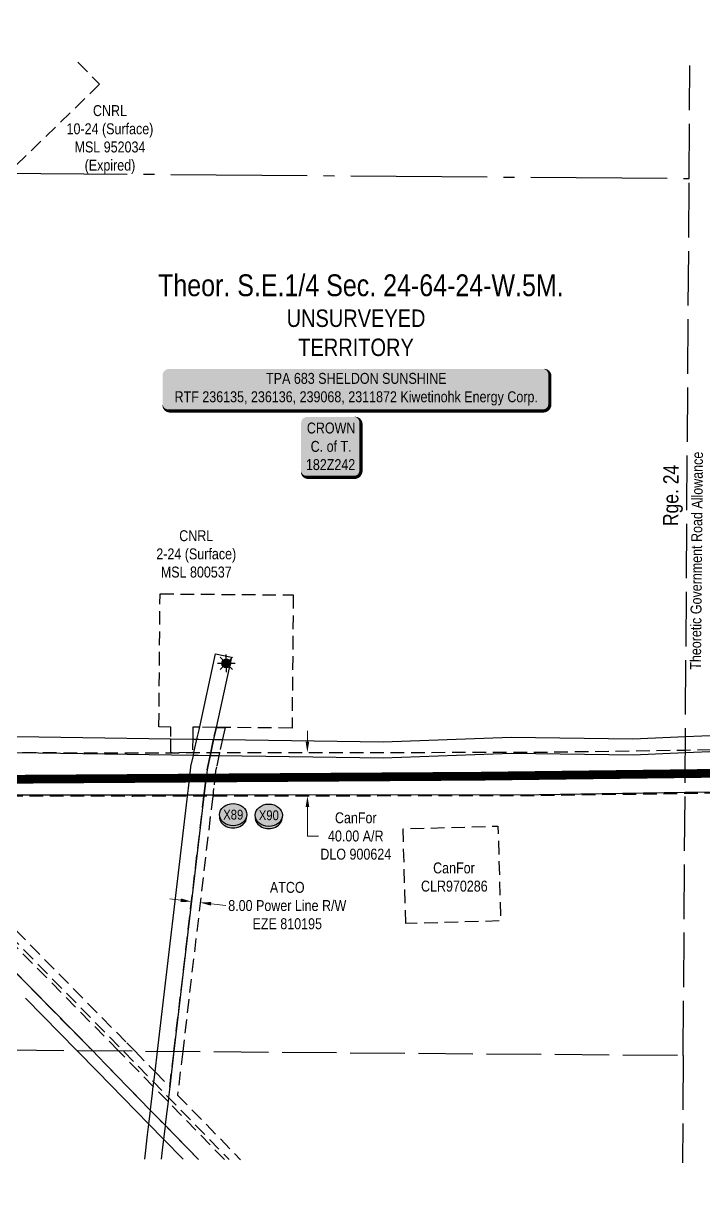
# Model space of a CAD drawing. Extents: x 456630 to 490274, y 6043290 to 6049977.
# Drawn here: x 468331 to 468955, y 6044166 to 6045229 of the extents above; entities that cross this region are included whole.
import ezdxf
from ezdxf.enums import TextEntityAlignment as Align

# ---------------------------------------------------------------- set-up
doc = ezdxf.new("R2010")
doc.units = 0
doc.header["$LTSCALE"] = 5
doc.header["$PDMODE"] = 35
doc.header["$PDSIZE"] = 5
for name, pattern in [('foc-ACCESSROAD', [3.75, 2.5, -1.25]), ('foc-FLOWLINE', [3.75, 2.5, -1.25]), ('foc-QUARTERLINE', [33, 25, -3, 2, -3]), ('foc-UNSURVEYED', [12.5, 10, -2.5])]:
    doc.linetypes.add(name, pattern=pattern)
doc.layers.get('Defpoints').update_dxf_attribs({"color": 9})
for name, color, linetype in [('AS-OWNER', 7, 'Continuous'), ('AS-ROADS', 254, 'Continuous'), ('C-SYMBOL', 7, 'Continuous'), ('D-TXT', 6, 'Continuous'), ('F-AR', 190, 'foc-ACCESSROAD'), ('F-EZE', 190, 'foc-FLOWLINE'), ('F-RW', 190, 'Continuous'), ('F-WS', 190, 'foc-ACCESSROAD'), ('F-WS-S', 190, 'Continuous'), ('L-QSEC', 8, 'foc-QUARTERLINE'), ('L-ROAD-T', 7, 'Continuous'), ('L-UNS-T', 3, 'Continuous'), ('L-USEC', 7, 'foc-UNSURVEYED'), ('P-CROSSINGS', 250, 'Continuous'), ('P-PROPOSED', 10, 'Continuous')]:
    doc.layers.add(name, color=color, linetype=linetype)
for name, color, linetype, lineweight in [('F-AR-T', 190, 'Continuous', 9), ('F-EZE-T', 190, 'Continuous', 9), ('F-WS-T', 190, 'Continuous', 9)]:
    doc.layers.add(name, color=color, linetype=linetype, lineweight=lineweight)
doc.styles.add('175L', font='ARIALN.TTF', dxfattribs={"height": 20})
doc.styles.add('80', font='ARIALN.TTF', dxfattribs={"height": 10})
doc.styles.add('80CG', font='ARIALN.TTF', dxfattribs={"height": 10})
doc.styles.add('80L', font='ARIALN.TTF', dxfattribs={"height": 10})
doc.styles.add('Crossing', font='ARIALN.TTF', dxfattribs={"height": 10})
doc.dimstyles.new('Compass 5 000', dxfattribs={"dimscale": 5, "dimtxt": 9, "dimasz": 2, "dimexe": 0.2, "dimexo": 0.0625, "dimgap": 0.5, "dimtad": 0, "dimtih": 1, "dimtoh": 1, "dimzin": 0, "dimdsep": 46, "dimtxsty": '80CG', "dimcen": 0.1, "dimse1": 1, "dimse2": 1, "dimclrd": 256, "dimclrt": 256, "dimaunit": 1, "dimadec": 4, "dimazin": 0, "dimtfac": 0.06, "dimtofl": 0, "dimtmove": 0, "dimatfit": 1, "dimfxl": 0.2, "dimtolj": 1, "dimtzin": 0, "dimlwd": -1, "dimarcsym": 0})

# ---------------------------------------------------------------- blocks, each defined once
blk = doc.blocks.new('*D810')
at = {"layer": 'Defpoints', "color": 0, "transparency": 16777216}
for p in [(468593.3, 6044560.2), (468591.2, 6044520.2), (468593.3, 6044520.2)]:
    blk.add_point(p, dxfattribs=at)
at = {"layer": 'F-AR-T', "transparency": 16777216}
for p, q in [((468591.1, 6044570.2), (468591.1, 6044580.2)), ((468591.2, 6044510.2), (468591.2, 6044483.6)), ((468591.2, 6044483.6), (468601.2, 6044483.6))]:
    blk.add_line(p, q, dxfattribs=at)
for points in [[(468592.8, 6044570.2), (468589.5, 6044570.2), (468591.1, 6044560.2)], [(468592.9, 6044510.2), (468589.5, 6044510.2), (468591.2, 6044520.2)]]:
    blk.add_solid(points, dxfattribs=at)
at = {"layer": 'F-AR-T', "transparency": 16777216, "insert": (468635.5, 6044483.6), "char_height": 10, "attachment_point": 5, "style": '80CG'}
blk.add_mtext('\\A1;CanFor\\P40.00 A/R\\PDLO 900624', dxfattribs=at)
blk = doc.blocks.new('*U693')
h = blk.add_hatch(color=255)
edge = h.paths.add_edge_path()
edge.add_line((-171.5, -20), (171.5, -20))
edge.add_arc((171.5, -14), 6, 270, 360)
edge.add_line((177.5, -14), (177.5, 12.5))
edge.add_arc((171.5, 12.5), 6, 0, 90)
edge.add_line((171.5, 18.5), (-171.5, 18.5))
edge.add_arc((-171.5, 12.5), 6, 90, 180)
edge.add_line((-177.5, 12.5), (-177.5, -14))
edge.add_arc((-171.5, -14), 6, 180, 270)
at = {"color": 44, "flags": 128}
blk.add_lwpolyline([(-171.5, -20, 3, 3, 0), (171.5, -20, 3, 3, 0.414214), (177.5, -14, 3, 3, 0), (177.5, 12.5, 3, 0, 0.414214), (171.5, 18.5, 0, 0, 0), (-171.5, 18.5, 0, 0, 0.414214), (-177.5, 12.5, 0, 0, 0), (-177.5, -14, 0, 3, 0.414214)], format="xyseb", close=True, dxfattribs=at)
at = {"color": 44, "style": '80'}
blk.add_attdef('ENTER_TEXT_001', (-36, -5), '', height=10, dxfattribs=at)
blk = doc.blocks.new('*D867')
at = {"layer": 'Defpoints', "color": 0, "transparency": 16777216}
for p in [(468486.7, 6044438.4), (468494.6, 6044437.5), (468492.9, 6044422.6)]:
    blk.add_point(p, dxfattribs=at)
at = {"layer": 'F-EZE-T', "transparency": 16777216}
for p, q in [((468475, 6044424.7), (468465.1, 6044425.9)), ((468502.8, 6044421.4), (468516.4, 6044419.8))]:
    blk.add_line(p, q, dxfattribs=at)
for points in [[(468475.2, 6044426.4), (468474.8, 6044423), (468484.9, 6044423.5)], [(468503, 6044423.1), (468502.6, 6044419.8), (468492.9, 6044422.6)]]:
    blk.add_solid(points, dxfattribs=at)
at = {"layer": 'F-EZE-T', "transparency": 16777216, "insert": (468572.7, 6044419.8), "char_height": 10, "attachment_point": 5, "style": '80CG'}
blk.add_mtext('\\A1;ATCO\\P8.00 Power Line R/W\\PEZE 810195', dxfattribs=at)
blk = doc.blocks.new('GAS')
h = blk.add_hatch(color=255)
h.dxf.hatch_style = 1
edge = h.paths.add_edge_path()
edge.add_arc((0, 0), 0.9, 0, 360)
for p, q in [((-0.81, 0), (-1.62, 0)), ((-0.57, 0.57), (-1.14, 1.14)), ((0, 0.81), (0, 1.62)), ((0.57, 0.57), (1.14, 1.14)), ((1.62, 0), (0.81, 0)), ((-0.57, -0.57), (-1.14, -1.14)), ((0, -0.81), (0, -1.62)), ((1.14, -1.14), (0.57, -0.57))]:
    blk.add_line(p, q)
blk.add_circle((0, 0), 0.8)
blk = doc.blocks.new('*U973')
h = blk.add_hatch(color=255)
edge = h.paths.add_edge_path()
edge.add_line((-21.5, -28.5), (21.5, -28.5))
edge.add_arc((21.5, -22.5), 6, 270, 360)
edge.add_line((27.5, -22.5), (27.5, 21))
edge.add_arc((21.5, 21), 6, 0, 90)
edge.add_line((21.5, 27), (-21.5, 27))
edge.add_arc((-21.5, 21), 6, 90, 180)
edge.add_line((-27.5, 21), (-27.5, -22.5))
edge.add_arc((-21.5, -22.5), 6, 180, 270)
at = {"color": 14, "flags": 128}
blk.add_lwpolyline([(-21.5, -28.5, 3, 3, 0), (21.5, -28.5, 3, 3, 0.414214), (27.5, -22.5, 3, 3, 0), (27.5, 21, 3, 0, 0.414214), (21.5, 27, 0, 0, 0), (-21.5, 27, 0, 0, 0.414214), (-27.5, 21, 0, 0, 0), (-27.5, -22.5, 0, 3, 0.414214)], format="xyseb", close=True, dxfattribs=at)
at = {"color": 14, "style": '80'}
blk.add_attdef('ENTER_TEXT_001', (-26.8, -4.9), '', height=10, dxfattribs=at)
blk = doc.blocks.new('xing2')
h = blk.add_hatch(color=50)
h.dxf.hatch_style = 1
edge = h.paths.add_edge_path()
edge.add_ellipse((0, 0), major_axis=(-12.5, 0), ratio=0.816297, start_angle=0, end_angle=360)
h = blk.add_hatch(color=250)
h.dxf.hatch_style = 1
edge = h.paths.add_edge_path()
edge.add_ellipse((0, -2), major_axis=(-12.5, 0), ratio=0.816297, start_angle=0, end_angle=180)
edge.add_line((12.5, -2), (12.5, 0))
edge.add_ellipse((0, 0), major_axis=(-12.5, 0), ratio=0.816297, start_angle=0, end_angle=180, ccw=False)
edge.add_line((-12.5, 0), (-12.5, -2))
at = {"color": 250}
blk.add_ellipse((0, 0), major_axis=(-12.5, 0), ratio=0.816297, dxfattribs=at)
blk.add_ellipse((0, -2), major_axis=(-12.5, 0), ratio=0.816297, start_param=0, end_param=3.141593, dxfattribs=at)
at = {"color": 250, "style": 'Crossing'}
blk.add_attdef('CROSSING', text='', height=9, dxfattribs=at).set_placement((0.1, 0), align=Align.MIDDLE_CENTER)
at = {"color": 250, "style": 'Crossing', "flags": 1}
for tag, p in [('OWNER', (0.1, -12.5)), ('DESCRIPTION', (0.1, -25.8)), ('LOCATION', (0.1, -39.3)), ('DWG_REF', (0.1, -52.8))]:
    blk.add_attdef(tag, text='', height=9, dxfattribs=at).set_placement(p, align=Align.MIDDLE_CENTER)

msp = doc.modelspace()

# ---------------------------------------------------------------- linework, layer by layer
at = {"layer": 'AS-ROADS', "const_width": 7.996, "flags": 128}
msp.add_lwpolyline([(469036.799, 6044542.015), (468747.263, 6044538.442), (468195.41, 6044534.832), (468155.372, 6044525.563), (467892.348, 6044527.991), (467799.627, 6044560.816), (467540.807, 6044729.665), (467076.714, 6045046.944), (466568.874, 6045390.741), (466366.378, 6045513.462), (466280.519, 6045556.89), (466224.659, 6045572.401), (465929.541, 6045620.87), (465540.6, 6045630.617)], dxfattribs=at)
at = {"layer": 'F-AR', "flags": 128}
msp.add_lwpolyline([(478621.092, 6044349.548), (478478.515, 6044363.881), (478362.746, 6044384.204), (478329.93, 6044393.425), (478107.278, 6044479.607), (477916.36, 6044502.989), (477879.686, 6044507.481), (477818.736, 6044509.606), (477627.445, 6044505.431), (477472.128, 6044475.453), (477414.554, 6044474.469), (477344.675, 6044476.632), (477197.349, 6044487.875), (477177.416, 6044489.398), (477120.943, 6044493.726), (477090.794, 6044496.03), (477067.347, 6044497.821), (476931.804, 6044495.787), (476285.568, 6044514.147), (476263.594, 6044514.766), (476253.598, 6044515.055), (476184.533, 6044517.017), (476151.845, 6044514.824), (476146.858, 6044514.49), (476133.208, 6044513.574), (476032.723, 6044506.833), (476002.368, 6044496.973), (475983.233, 6044490.758), (475756.223, 6044417.027), (475665.822, 6044401.547), (475592.499, 6044401.002), (475492.596, 6044419.69), (475489.812, 6044420.937), (475459.723, 6044434.418), (475385.845, 6044467.518), (475271.835, 6044507.952), (475190.53, 6044519.565), (475140.274, 6044518.931), (475123.457, 6044518.717), (475120.03, 6044518.675), (475108.666, 6044518.532), (475103.701, 6044518.543), (475089.357, 6044518.611), (475078.177, 6044518.725), (474654.872, 6044522.958), (474420.659, 6044525.299), (474404.494, 6044525.461), (474228.105, 6044527.225), (473859.629, 6044527.002), (473829.468, 6044526.985), (473739.445, 6044526.93), (473720.786, 6044536.956), (473719.059, 6044536.956), (473596.1, 6044536.874), (473588.093, 6044536.868), (473585.267, 6044536.868), (473581.884, 6044536.866), (473566.879, 6044536.852), (473563.055, 6044536.854), (473425.64, 6044536.767), (473410.666, 6044536.758), (473382.176, 6044536.74), (473372.132, 6044536.733), (473362.277, 6044536.728), (473359.16, 6044536.728), (473349.102, 6044536.722), (473339.053, 6044536.715), (473318.775, 6044536.701), (473318.764, 6044550.183), (473318.752, 6044565.176), (473318.75, 6044567.17), (473329.585, 6044567.198), (473339.869, 6044567.203), (473349.892, 6044567.207), (473359.14, 6044567.218), (473359.95, 6044567.212), (473369.177, 6044567.168), (473379.225, 6044567.088), (473410.859, 6044566.901), (473425.846, 6044566.814), (473665.393, 6044566.908), (473426.485, 6044696.165), (473289.622, 6044724.346), (473288.427, 6044724.515), (473210.676, 6044704.54), (473031.893, 6044660.163), (473024.953, 6044658.567), (472896.224, 6044628.965), (472858.059, 6044617.316), (472853.502, 6044615.613), (472799.801, 6044595.556), (472763.998, 6044582.181), (472722.826, 6044566.804), (472719.17, 6044565.438), (472707.863, 6044561.214), (472689.153, 6044554.226), (472665.057, 6044545.227), (472628.903, 6044531.724), (472622.464, 6044529.33), (472337.632, 6044423.424), (472243.934, 6044388.101), (472228.075, 6044382.397), (472215.784, 6044377.976), (472197.824, 6044367.249), (472195.137, 6044365.643), (472156.147, 6044336.06), (472073.668, 6044264.387), (472012.425, 6044211.174), (471969.911, 6044184.607), (471914.649, 6044164.876), (471875.631, 6044161.023), (471870.489, 6044161.338), (471857.944, 6044162.12), (471839.134, 6044163.287), (471817.001, 6044164.671), (471676.473, 6044189.196), (471576.039, 6044212.169), (471513.903, 6044225.637), (471473.237, 6044240.445), (471435.463, 6044260.451), (471423.705, 6044268.148), (471400.932, 6044283.057), (471392.026, 6044291.315), (471266.427, 6044407.775), (471220.721, 6044445.167), (471187.953, 6044463.844), (471159.329, 6044474.129), (471122.93, 6044479.892), (471084.276, 6044480.193), (471024.179, 6044475.755), (470885.747, 6044460.646), (470874.126, 6044459.378), (470870.332, 6044458.956), (470866.419, 6044458.537), (470859.639, 6044457.797), (470839.406, 6044455.589), (470835.169, 6044455.385), (470824.936, 6044454.892), (470733.186, 6044450.467), (470694.91, 6044444.812), (470638.253, 6044428.04), (470597.494, 6044410.56), (470582.407, 6044404.089), (470567.239, 6044395.65), (470404.895, 6044305.322), (470343.586, 6044281.532), (470309.959, 6044274.564), (470240.495, 6044260.191), (470116.886, 6044244.869), (470012.927, 6044239.452), (469907.579, 6044238.011), (469842.717, 6044247.2), (469801.151, 6044260.282), (469767.298, 6044277.711), (469761.483, 6044280.705), (469761.163, 6044280.955), (469663.716, 6044357.192), (469596.473, 6044402.055), (469560.782, 6044417.701), (469463.401, 6044444.996), (469264.418, 6044490.822), (469254.03, 6044493.215), (469248.854, 6044494.407), (469238.502, 6044496.792), (469225.881, 6044499.699), (469217.246, 6044501.688), (469210.365, 6044503.096), (469194.876, 6044506.267), (469118.949, 6044521.806), (469065.086, 6044524.419), (468967.494, 6044522.957), (468937.332, 6044522.505), (468803.481, 6044520.499), (468504.324, 6044520.1), (468496.272, 6044520.09), (468481.174, 6044520.068), (468431.092, 6044520.003), (468302.71, 6044520.134), (468205.609, 6044517.541), (468195.361, 6044517.267), (468191.263, 6044517.158), (468175.739, 6044516.743), (468171.331, 6044516.492), (468168.252, 6044516.316), (468161.337, 6044516.01), (468131.964, 6044514.247), (468097.387, 6044512.275), (468061.947, 6044510.253), (468050.316, 6044509.59), (467979.021, 6044505.524), (467935.344, 6044506.423), (467891.837, 6044512.105), (467830.683, 6044531.542), (467773.431, 6044560.832), (467719.513, 6044596.312), (467712.92, 6044600.648), (467710.283, 6044602.385), (467695.329, 6044612.223), (467339.048, 6044846.69), (467309.027, 6044866.446), (467064.989, 6045027.043), (466952.716, 6045102.247), (466572.241, 6045357.139), (466507.607, 6045398.502), (466331.346, 6045511.299), (466278.656, 6045536.106), (466222.446, 6045553.646), (466103.725, 6045576.987), (465963.32, 6045599.278), (465882.57, 6045605.772), (465714.057, 6045611.446), (465683.904, 6045612.462), (465583.938, 6045615.831), (465572.855, 6045616.202), (465522.515, 6045616.962), (464878.86, 6045626.698), (464515.072, 6045632.199), (464083.839, 6045636.725), (464053.681, 6045637.041), (463317.021, 6045644.773), (463248.594, 6045645.864), (462453.591, 6045658.536), (462442.182, 6045658.718), (462423.435, 6045659.064), (461913.94, 6045668.471), (461810.044, 6045675.483), (461618.706, 6045709.221), (461526.237, 6045725.525), (461466.342, 6045739.834), (461409.108, 6045767.309), (461352.309, 6045802.76), (461318.979, 6045829.528), (461231.779, 6045914.809), (461190.519, 6045951.291), (461156.109, 6045981.721), (461099.872, 6046031.463), (461077.963, 6046047.301), (461026.312, 6046078.007), (460898.663, 6046141.95), (460827.602, 6046175.645), (460807.496, 6046185.179), (460797.552, 6046188.691), (460249.033, 6046382.434), (460148.582, 6046414.806), (460099.588, 6046423.64), (460050.359, 6046428.709), (459994.562, 6046429.056), (459773.875, 6046430.428), (459729.022, 6046432.585), (459685.854, 6046444.031), (459646.574, 6046465.313), (459625.177, 6046483.098), (459622.176, 6046485.592), (459611.502, 6046494.361), (459606.812, 6046498.362), (459607.56, 6046498.982), (459622.127, 6046511.008), (459637.195, 6046525.102), (459641.888, 6046521.194), (459652.559, 6046512.324), (459655.336, 6046510.016), (459669.091, 6046498.583), (459700.708, 6046481.454), (459707.368, 6046479.688), (459735.175, 6046472.34), (459774.96, 6046470.4), (459823.646, 6046470.097), (459925.381, 6046469.465), (459932.458, 6046469.421), (459936.768, 6046469.394), (459942.957, 6046469.356), (459994.91, 6046469.033), (460052.536, 6046468.675), (460105.19, 6046463.254), (460157.155, 6046453.884), (460158.304, 6046453.677), (460261.824, 6046420.316), (460797.913, 6046230.963), (460822.759, 6046222.187), (460827.977, 6046219.713), (460916.183, 6046177.888), (461045.505, 6046113.108), (461099.932, 6046080.751), (461124.886, 6046062.712), (461216.997, 6045981.245), (461251.406, 6045950.816), (461259.016, 6045944.093), (461345.536, 6045859.476), (461375.492, 6045835.418), (461428.401, 6045802.394), (461479.79, 6045777.726), (461534.36, 6045764.688), (461619.044, 6045749.756), (461814.875, 6045715.227), (461915.656, 6045708.426), (462423.761, 6045699.044), (462442.87, 6045698.692), (462453.917, 6045698.515), (463248.913, 6045685.843), (463317.549, 6045684.749), (463702.444, 6045680.703), (463732.663, 6045680.385), (464053.993, 6045677.019), (464084.151, 6045676.703), (464515.596, 6045672.175), (464879.165, 6045666.676), (465143.009, 6045662.68), (465152.923, 6045662.53), (465153.331, 6045662.524), (465182.584, 6045662.08), (465183.003, 6045662.073), (465573.803, 6045656.171), (465684.201, 6045652.454), (465714.354, 6045651.439), (465884.808, 6045645.7), (465933.897, 6045641.752), (465954.122, 6045640.125), (465968.064, 6045639.004), (466110.718, 6045616.357), (466232.285, 6045592.456), (466293.194, 6045573.45), (466350.716, 6045546.368), (466507.95, 6045445.747), (466594.144, 6045390.588), (466745.816, 6045288.977), (466762.721, 6045277.652), (467025.394, 6045101.681), (467087.104, 6045060.349), (467309.365, 6044914.084), (467339.385, 6044894.327), (467728.301, 6044638.386), (467743.255, 6044628.546), (467745.892, 6044626.81), (467752.485, 6044622.473), (467793.584, 6044595.429), (467845.945, 6044568.641), (467900.55, 6044551.287), (467938.354, 6044546.349), (467978.293, 6044545.527), (468024.119, 6044548.14), (468035.75, 6044548.803), (468071.187, 6044550.825), (468112.757, 6044553.196), (468131.041, 6044554.239), (468132.24, 6044554.307), (468153.563, 6044555.523), (468157.43, 6044555.828), (468161.336, 6044556.263), (468167.473, 6044556.317), (468171.313, 6044556.536), (468174.345, 6044556.709), (468303.293, 6044560.119), (468430.81, 6044559.982), (468465.902, 6044560.029), (468485.905, 6044560.056), (468487.2, 6044560.057), (468502.551, 6044560.077), (468510.737, 6044560.088), (468803.155, 6044560.478), (468937.6, 6044562.493), (468967.763, 6044562.945), (469065.756, 6044564.413), (469123.955, 6044561.589), (469189.86, 6044548.101), (469205.381, 6044544.699), (469210.287, 6044543.92), (469220.837, 6044541.761), (469225.742, 6044540.757), (469232.158, 6044539.28), (469233.443, 6044538.984), (469243.805, 6044536.597), (469253.746, 6044534.307), (469259.321, 6044533.224), (469473.288, 6044483.745), (469574.269, 6044455.441), (469615.74, 6044437.26), (469687.161, 6044389.61), (469761.493, 6044331.457), (469783.141, 6044314.521), (469816.413, 6044297.391), (469851.582, 6044286.323), (469910.125, 6044278.03), (470011.614, 6044279.417), (470113.383, 6044284.719), (470233.973, 6044299.668), (470332.224, 6044320.007), (470387.864, 6044341.598), (470564.763, 6044440.023), (470567.529, 6044441.21), (470597.772, 6044454.18), (470624.653, 6044465.708), (470686.271, 6044483.949), (470729.292, 6044490.305), (470808.667, 6044494.132), (470830.849, 6044495.202), (470836.271, 6044495.464), (470841.127, 6044495.993), (470865.943, 6044498.701), (470872.415, 6044499.407), (470876.603, 6044499.853), (470880.122, 6044500.249), (470892.012, 6044501.546), (470961.785, 6044509.162), (471020.537, 6044515.574), (471082.957, 6044520.184), (471126.231, 6044519.847), (471156.853, 6044514.998), (471169.302, 6044513.026), (471204.737, 6044500.296), (471243.436, 6044478.237), (471292.701, 6044437.934), (471392.362, 6044345.525), (471425.647, 6044314.663), (471455.812, 6044294.914), (471489.51, 6044277.067), (471515.465, 6044267.611), (471525.028, 6044264.134), (471584.217, 6044251.304), (471683.929, 6044228.508), (471687.731, 6044227.838), (471821.254, 6044204.513), (471821.823, 6044204.425), (471834.497, 6044203.636), (471836.144, 6044203.534), (471838.021, 6044203.415), (471849.462, 6044202.702), (471874.97, 6044201.134), (471905.821, 6044204.176), (471952.393, 6044220.804), (471988.57, 6044243.411), (472013.114, 6044264.733), (472130.92, 6044367.104), (472173.652, 6044399.527), (472198.095, 6044412.291), (472228.331, 6044424.911), (472229.428, 6044425.37), (472324.11, 6044461.047), (472388.795, 6044485.098), (472520.129, 6044533.932), (472525.69, 6044535.998), (472542.901, 6044542.398), (472562.284, 6044549.453), (472585.909, 6044558.391), (472592.401, 6044560.623), (472615.177, 6044569.274), (472636.706, 6044577.314), (472672.536, 6044590.696), (472726.218, 6044610.747), (472845.216, 6044655.196), (472885.896, 6044667.613), (473022.597, 6044699.048), (473025.193, 6044699.692), (473200.886, 6044743.302), (473287.425, 6044765.536), (473440.117, 6044734.159), (473749.357, 6044566.947), (473829.694, 6044566.989), (473859.855, 6044567.008), (474228.29, 6044567.23), (474351.252, 6044566), (474378.468, 6044565.729), (474421.057, 6044565.307), (474437.185, 6044565.147), (474655.091, 6044562.999), (475108.206, 6044558.523), (475109.282, 6044558.532), (475128.812, 6044558.79), (475140.12, 6044558.934), (475143.548, 6044558.974), (475192.998, 6044559.606), (475281.483, 6044546.949), (475400.705, 6044504.667), (475459.954, 6044478.12), (475490.043, 6044464.638), (475504.583, 6044458.123), (475596.033, 6044441.011), (475662.25, 6044441.498), (475746.6, 6044455.938), (476025.056, 6044546.381), (476143.581, 6044554.353), (476148.588, 6044554.56), (476183.806, 6044557.031), (476237.789, 6044555.497), (476254.302, 6044555.031), (476261.439, 6044554.83), (476264.299, 6044554.745), (476285.771, 6044554.135), (476932.029, 6044535.774), (477068.574, 6044537.823), (477090.991, 6044536.11), (477121.14, 6044533.807), (477346.82, 6044516.564), (477414.833, 6044514.458), (477467.959, 6044515.367), (477623.19, 6044545.329), (477819.006, 6044549.6), (477882.821, 6044547.375), (477916.551, 6044543.243), (478117.075, 6044518.685), (478342.582, 6044431.397), (478371.608, 6044423.243), (478483.871, 6044403.53), (478621.276, 6044389.711), (478721.231, 6044379.659), (478751.377, 6044376.627), (478768.899, 6044374.865), (478791.642, 6044372.578), (478854.731, 6044366.233), (478874.651, 6044364.23), (478885.291, 6044363.16), (479004.406, 6044356.061), (479140.348, 6044352.497), (479558.865, 6044342.117), (479612.893, 6044340.778), (479672.061, 6044342.524), (479689.77, 6044345.374), (479770.264, 6044365.909), (479813.311, 6044369.957), (480063.807, 6044376.297), (480151.821, 6044376.347), (480182.946, 6044374.913), (480325.53, 6044362.206), (480376.657, 6044355.979), (480406.792, 6044352.31), (480509.807, 6044339.764), (480578.638, 6044322.967), (480600.272, 6044317.688), (480638.741, 6044308.3), (480737.668, 6044288.18), (481062.958, 6044272.039), (481204.483, 6044271.574), (481280.09, 6044271.327), (481364.367, 6044266.574), (481442.53, 6044258.117), (481484.966, 6044250.167), (481555.391, 6044228.185), (481555.91, 6044228.183), (481593.815, 6044206.251), (481646.101, 6044168.302), (481648.653, 6044166.451), (481657.792, 6044158.206), (481696.172, 6044123.583), (481727.64, 6044089.09), (482010.045, 6043739.915), (482028.593, 6043716.982), (482040.023, 6043704.382), (482097.181, 6043641.376), (482115.018, 6043627.031), (482135.339, 6043616.067), (482153.966, 6043609.216), (482229.233, 6043592.415), (482339.45, 6043555.479), (482480.921, 6043467.375), (482499.516, 6043458.773), (482521.342, 6043453.843), (482549.792, 6043450.415), (482586.522, 6043456.583), (482603.961, 6043469.752), (482693.853, 6043494.144), (482723.7, 6043502.26), (482746.685, 6043508.51), (482773.469, 6043515.794), (482828.589, 6043535.772), (482828.476, 6043505.794), (482828.448, 6043498.554), (482828.428, 6043493.191), (482784.747, 6043477.417), (482705.632, 6043455.865), (482621.885, 6043433.129), (482604.906, 6043420.336), (482603.783, 6043419.467), (482550.632, 6043409.949), (482514.823, 6043414.307), (482486.575, 6043420.761), (482461.888, 6043432.13), (482446.114, 6043441.952), (482415.732, 6043460.874), (482322.297, 6043519.062), (482218.497, 6043553.849), (482142.661, 6043570.777), (482118.864, 6043579.529), (482092.814, 6043593.584), (482069.68, 6043612.189), (482039.72, 6043645.214), (482009.729, 6043678.273), (481998.221, 6043690.959), (481697.304, 6044063.024), (481667.948, 6044095.201), (481623.45, 6044135.343), (481572.053, 6044172.647), (481551.532, 6044184.438), (481539.804, 6044191.177), (481488.146, 6044207.295), (481475.299, 6044211.304), (481461.236, 6044213.938), (481436.691, 6044218.537), (481395.239, 6044223.022), (481384.429, 6044224.191), (481381.768, 6044224.479), (481377.255, 6044224.967), (481366.192, 6044226.164), (481361.09, 6044226.716), (481319.661, 6044229.049), (481278.899, 6044231.351), (481204.246, 6044231.596), (481061.901, 6044232.063), (480732.664, 6044248.399), (480629.721, 6044269.348), (480502.626, 6044300.363), (480406.52, 6044312.068), (480376.385, 6044315.738), (480321.338, 6044322.443), (480180.63, 6044334.982), (480151.551, 6044336.383), (480063.699, 6044336.307), (479815.617, 6044330.018), (479777.119, 6044326.397), (479697.904, 6044306.189), (479675.843, 6044302.639), (479612.987, 6044300.784), (479558.639, 6044302.131), (479138.661, 6044312.547), (479002.25, 6044316.139), (478882.489, 6044323.268), (478872.291, 6044324.294), (478852.372, 6044326.296), (478751.193, 6044336.468), (478721.047, 6044339.499)], close=True, dxfattribs=at)
msp.add_lwpolyline([(468491.248, 6044187.082), (468460.829, 6044218.342), (468447.323, 6044231.806), (468405.862, 6044274.837), (468394.082, 6044286.802), (468171.331, 6044513.188), (468168.252, 6044516.316), (468167.741, 6044516.836), (468161.336, 6044523.345), (468151.535, 6044533.308), (468132.231, 6044553.023), (468131.041, 6044554.239), (468122.55, 6044562.91), (468112.061, 6044573.623), (467987.221, 6044701.131), (467924.014, 6044769.068), (467903.496, 6044799.269), (467902.704, 6044798.732), (467877.527, 6044781.633), (467876.762, 6044781.114), (467839.657, 6044755.915), (467839.679, 6044758.777), (467839.709, 6044762.604), (467839.757, 6044768.67), (467839.848, 6044780.223), (467865.519, 6044797.657), (467866.284, 6044798.176), (467890.698, 6044814.754), (467891.461, 6044815.272), (467908.791, 6044827.046), (467910.77, 6044824.133), (467914.135, 6044819.18), (467936.408, 6044786.397), (467939.69, 6044781.566), (467948.293, 6044772.319), (467955.883, 6044764.161), (467968.054, 6044751.079), (468001.683, 6044714.934), (468126.254, 6044587.7), (468132.427, 6044581.396), (468136.743, 6044576.988), (468157.43, 6044555.828), (468161.336, 6044551.869), (468165.801, 6044547.309), (468166.234, 6044546.87), (468171.331, 6044541.69), (468183.988, 6044528.825), (468192.865, 6044519.804), (468195.361, 6044517.267), (468420.149, 6044288.817), (468422.322, 6044286.576), (468450.366, 6044257.761), (468463.834, 6044243.919), (468519.341, 6044186.875)], dxfattribs=at)
at = {"layer": 'F-EZE'}
for points in [[(468205.609, 6044517.541), (468425.507, 6044294.06), (468432.863, 6044286.492), (468451.493, 6044267.354), (468464.962, 6044253.512), (468468.802, 6044286.206), (468495.945, 6044517.311), (468496.272, 6044520.09), (468497.118, 6044527.298), (468499.128, 6044544.412), (468499.751, 6044547.264), (468501.929, 6044557.232), (468502.551, 6044560.077), (468505.82, 6044575.044), (468507.115, 6044580.971), (468507.61, 6044583.237), (468515.779, 6044583.168), (468514.007, 6044575.056), (468510.737, 6044560.088), (468507.91, 6044547.149), (468507.024, 6044543.09), (468505.156, 6044527.185), (468504.324, 6044520.1), (468476.846, 6044286.142), (468472.145, 6044246.13), (468529.877, 6044186.798)], [(468515.127, 6044186.906), (468463.384, 6044240.082), (468449.915, 6044253.924), (468418.106, 6044286.61), (468191.263, 6044517.158)]]:
    msp.add_lwpolyline(points, dxfattribs=at)
at = {"layer": 'F-RW'}
for points in [[(468442.106, 6044187.443), (468444.722, 6044209.722), (468445.857, 6044219.388), (468447.323, 6044231.806), (468447.751, 6044235.506), (468448.886, 6044245.164), (468449.915, 6044253.924), (468450.366, 6044257.761), (468451.493, 6044267.354), (468453.721, 6044286.326), (468480.876, 6044517.53), (468481.174, 6044520.068), (468482.048, 6044527.515), (468484.324, 6044546.893), (468484.453, 6044547.485), (468486.631, 6044557.454), (468487.2, 6044560.057), (468490.469, 6044575.022), (468491.796, 6044581.1), (468507.006, 6044650.72), (468521.653, 6044647.521), (468507.61, 6044583.237), (468507.115, 6044580.971), (468505.82, 6044575.044), (468502.551, 6044560.077), (468501.929, 6044557.232), (468499.751, 6044547.264), (468499.128, 6044544.412), (468497.118, 6044527.298), (468496.272, 6044520.09), (468495.945, 6044517.311), (468468.802, 6044286.206), (468464.962, 6044253.512), (468463.834, 6044243.919), (468463.384, 6044240.082), (468462.328, 6044231.094), (468461.193, 6044221.436), (468460.829, 6044218.342), (468460.739, 6044217.567), (468459.327, 6044205.546), (468458.165, 6044195.652), (468457.188, 6044187.332)], [(468304.348, 6044575.111), (468466.009, 6044572.754), (468486.009, 6044572.465), (468489.898, 6044572.408), (468491.252, 6044572.389), (468505.196, 6044572.186), (468513.354, 6044572.068), (468660.595, 6044569.934), (468777.974, 6044574.278), (468889.507, 6044572.869), (468937.684, 6044574.919), (468967.852, 6044576.202)], [(468967.751, 6044561.192), (468937.583, 6044559.909), (468889.731, 6044557.873), (468778.156, 6044559.282), (468660.764, 6044554.937), (468510.089, 6044557.122), (468501.929, 6044557.235), (468491.034, 6044557.398), (468486.631, 6044557.458), (468303.728, 6044560.117)], [(468171.331, 6044513.188), (468394.082, 6044286.802), (468405.862, 6044274.837), (468447.323, 6044231.806), (468460.829, 6044218.342), (468491.248, 6044187.082)], [(468477.193, 6044187.185), (468459.327, 6044205.546), (468445.857, 6044219.388), (468398.714, 6044267.842), (468379.94, 6044286.914), (468332.815, 6044334.809)]]:
    msp.add_lwpolyline(points, dxfattribs=at)
at = {"layer": 'F-WS'}
msp.add_lwpolyline([(468380.748, 6045193.341), (468400.573, 6045172.925), (468321.649, 6045096.289), (468249.938, 6045170.139), (468232.219, 6045170.33), (468240.956, 6045180.21), (468250.085, 6045180.139), (468259.361, 6045189.146), (468264.361, 6045194.001)], dxfattribs=at)
msp.add_lwpolyline([(468578.13, 6044704.662), (468577.106, 6044582.654), (468515.779, 6044583.168), (468507.61, 6044583.237), (468492.292, 6044583.365), (468486.101, 6044583.418), (468486.031, 6044575.015), (468485.905, 6044560.056), (468465.902, 6044560.029), (468466.028, 6044574.986), (468466.1, 6044583.585), (468455.1, 6044583.677), (468456.123, 6044705.684), (468578.13, 6044704.662)], close=True, dxfattribs=at)
at = {"layer": 'F-WS', "flags": 128}
msp.add_lwpolyline([(468681.357, 6044403.269), (468678.882, 6044490.242), (468765.855, 6044492.716), (468768.33, 6044405.744), (468681.357, 6044403.269)], close=True, dxfattribs=at)
at = {"layer": 'L-QSEC'}
msp.add_line((468135.957, 6045092.94), (468941.123, 6045086.551), dxfattribs=at)
at = {"layer": 'L-USEC'}
for p, q in [((468941.123, 6045086.551), (468941.82, 6045190.159)), ((468935.718, 6044282.512), (468941.123, 6045086.551)), ((468130.409, 6044288.913), (468935.718, 6044282.512)), ((468935.718, 6044282.512), (468935.055, 6044183.819))]:
    msp.add_line(p, q, dxfattribs=at)
at = {"layer": 'P-PROPOSED', "flags": 128}
msp.add_lwpolyline([(468967.479, 6044523.957), (468937.317, 6044523.505), (468803.473, 6044521.499), (468504.322, 6044521.1), (468496.271, 6044521.09), (468481.173, 6044521.068), (468431.092, 6044521.003), (468302.698, 6044521.134)], dxfattribs=at)

# ---------------------------------------------------------------- block references
at = {"layer": 'AS-OWNER', "color": 5}
ref = msp.add_blockref('*U973', (468612.721, 6044840.98), dxfattribs=dict(at, xscale=0.999487, yscale=0.999487, zscale=0.999487))
ref.add_attrib('ENTER_TEXT_001', 'CROWN', (468590.672, 6044852.746), dxfattribs={"layer": '0', "color": 14, "height": 9.9949, "style": '80'})
ref.add_attrib('ENTER_TEXT_002', 'C. of T.', (468594.166, 6044835.911), dxfattribs={"layer": '0', "color": 14, "height": 9.9949, "style": '80'})
ref.add_attrib('ENTER_TEXT_003', '182Z242', (468589.81, 6044819.212), dxfattribs={"layer": '0', "color": 14, "height": 9.9949, "style": '80'})
at = {"layer": 'F-AR-T'}
ref = msp.add_blockref('*U693', (468635.888, 6044893.444), dxfattribs=at)
ref.add_attrib('ENTER_TEXT_001', 'TPA 683 SHELDON SUNSHINE', (468553.306, 6044898.247), dxfattribs={"layer": '0', "color": 44, "height": 10, "style": '80'})
ref.add_attrib('ENTER_TEXT_002', 'RTF 236135, 236136, 239068, 2311872 Kiwetinohk Energy Corp.', (468469.391, 6044881.403), dxfattribs={"layer": '0', "color": 44, "height": 10, "style": '80'})
at = {"layer": 'F-WS-S', "xscale": 5, "yscale": 5, "zscale": 5}
msp.add_blockref('GAS', (468516.802, 6044641.901), dxfattribs=at)
at = {"layer": 'P-CROSSINGS', "color": 6}
for p, values in [((468523.088, 6044503.209), {'CROSSING': 'X89'}), ((468555.702, 6044502.682), {'CROSSING': 'X90'})]:
    msp.add_blockref('xing2', p, dxfattribs=at).add_auto_attribs(values)

# ---------------------------------------------------------------- texts
at = {"layer": 'C-SYMBOL', "color": 3, "style": '175L'}
msp.add_text('Theor. S.E.1/4 Sec. 24-64-24-W.5M.', height=20, dxfattribs=at).set_placement((468640.188, 6044972.642), align=Align.BOTTOM_CENTER)
at = {"layer": 'D-TXT', "insert": (468916.985, 6044767.886), "char_height": 14, "attachment_point": 1, "rotation": 89.491034, "style": '80L'}
msp.add_mtext_dynamic_manual_height_columns('Rge. 24', width=73.75526, gutter_width=47.5, heights=[0], dxfattribs=at)
at = {"layer": 'F-WS-T', "char_height": 10, "width": 82.18049, "attachment_point": 5, "style": '80CG'}
for s, insert in [('\\A1;CNRL\\P10-24 (Surface)\\PMSL 952034\\P(Expired)', (468410.188, 6045122.296)), ('\\A1;CNRL\\P2-24 (Surface)\\PMSL 800537', (468489.271, 6044742.269))]:
    msp.add_mtext(s, dxfattribs=dict(at, insert=insert))
at = {"layer": 'F-WS-T', "insert": (468694.975, 6044459.367), "char_height": 10, "attachment_point": 1, "style": '80L'}
msp.add_mtext_dynamic_manual_height_columns('\\pi11.431;CanFor\\P\\pi0.31262;CLR970286', width=60.66617, gutter_width=50, heights=[0], dxfattribs=at)
at = {"layer": 'L-ROAD-T', "style": '80L'}
msp.add_text('Theoretic Government Road Allowance', height=10, rotation=89.46784, dxfattribs=at).set_placement((468947.84, 6044736.056), align=Align.MIDDLE_CENTER)
at = {"layer": 'L-UNS-T', "insert": (468635.75, 6044944.973), "char_height": 16, "attachment_point": 5, "style": '80L'}
msp.add_mtext_dynamic_manual_height_columns('UNSURVEYED TERRITORY', width=126.41375, gutter_width=47.5, heights=[0], dxfattribs=at)

# ---------------------------------------------------------------- dimensions: what is measured, and where the dimension line sits
at = {"layer": 'F-AR-T'}
dim = msp.add_linear_dim(base=(468591.191, 6044520.216), p1=(468593.291, 6044560.198), p2=(468593.344, 6044520.219), angle=270.076432, text='CanFor\\P40.00 A/R\\PDLO 900624', dimstyle='Compass 5 000', dxfattribs=at)
dim.commit()
dim.dimension.update_dxf_attribs({"geometry": '*D810', "text_midpoint": (468635.51, 6044483.551), "dimtype": 161})
at = {"layer": 'F-EZE-T'}
dim = msp.add_linear_dim(base=(468492.872, 6044422.596), p1=(468486.676, 6044438.39), p2=(468494.617, 6044437.457), angle=353.301374, text='ATCO\\P8.00 Power Line R/W\\PEZE 810195', dimstyle='Compass 5 000', dxfattribs=at)
dim.commit()
dim.dimension.update_dxf_attribs({"geometry": '*D867', "text_midpoint": (468572.731, 6044419.834), "dimtype": 161})

doc.saveas('drawing.dxf')
